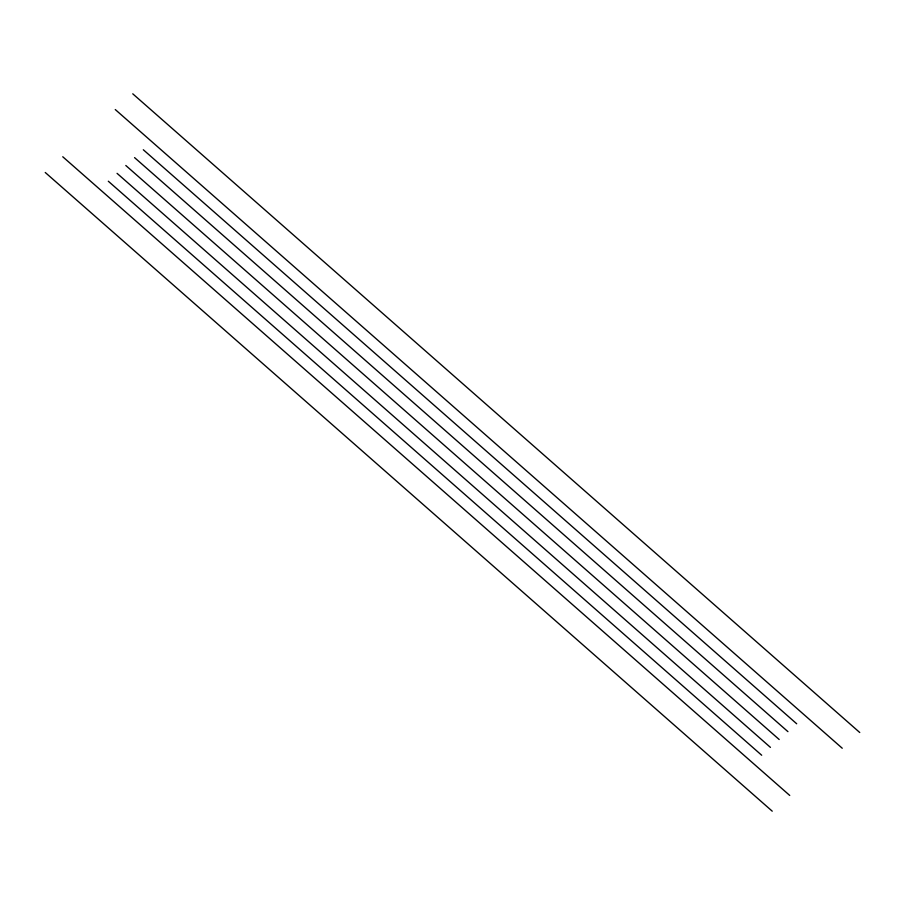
<?xml version="1.0" encoding="UTF-8"?>
<svg xmlns="http://www.w3.org/2000/svg" width="905" height="905" viewBox="0 0 905 905"><rect width="100%" height="100%" fill="white"/><g stroke="black" fill="none" stroke-linecap="round" stroke-linejoin="round"><path stroke-width="1.36" d="M132.764 93.815L859.75 732.507M115.263 109.55L842.25 748.243M143.307 149.755L796.694 723.774M134.562 157.617L787.938 731.647M125.806 165.491L779.194 739.509M117.062 173.353L770.438 747.383M108.306 181.226L761.693 755.245M62.75 156.757L789.737 795.45M45.25 172.493L772.237 811.185"/></g></svg>
